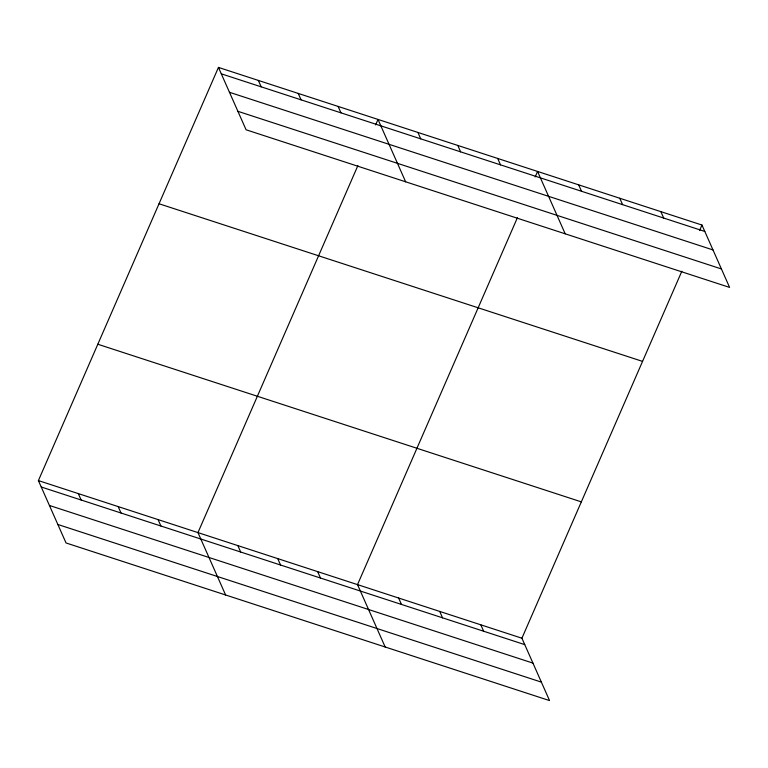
<?xml version="1.0" encoding="UTF-8"?>
<svg xmlns="http://www.w3.org/2000/svg" width="768" height="768" viewBox="0 0 768 768"><rect width="100%" height="100%" fill="white"/><g stroke="black" fill="none" stroke-linecap="round" stroke-linejoin="round"><path stroke-width="1.15" d="M681.84 271.229L521.914 638.218L549.552 700.589L66.038 542.957L38.4 480.586L218.448 67.411L701.962 225.043L729.6 287.414L246.086 129.782L218.448 67.411M357.878 165.61L197.962 532.598L225.6 594.97M375.61 124.925L378.01 119.434L405.648 181.805M517.44 217.632L357.523 584.621L385.162 646.992M535.171 176.947L537.562 171.456L565.2 233.818M699.562 230.544L701.962 225.043M221.29 73.824L704.803 231.456M229.469 92.294L712.982 249.926M237.898 111.312L721.421 268.954M159.034 203.76L642.547 361.392M97.814 344.237L581.328 501.869M38.4 480.586L521.914 638.218M41.242 486.998L524.755 644.63M49.421 505.459L532.944 663.101M57.859 524.486L541.373 682.118M660.864 211.651L663.706 218.064M619.766 198.25L622.608 204.662M578.669 184.848L581.51 191.261M497.674 158.448L500.515 164.861M457.786 145.44L460.627 151.853M417.898 132.432L420.739 138.845M338.112 106.426L340.954 112.838M298.224 93.418L301.066 99.83M258.336 80.419L261.178 86.832M480.816 624.816L483.658 631.229M439.718 611.424L442.56 617.837M398.621 598.022L401.462 604.435M317.635 571.613L320.477 578.026M277.738 558.614L280.579 565.027M237.85 545.606L240.691 552.019M158.074 519.6L160.915 526.013M118.176 506.592L121.018 513.005M78.288 493.584L81.13 499.997"/></g></svg>
